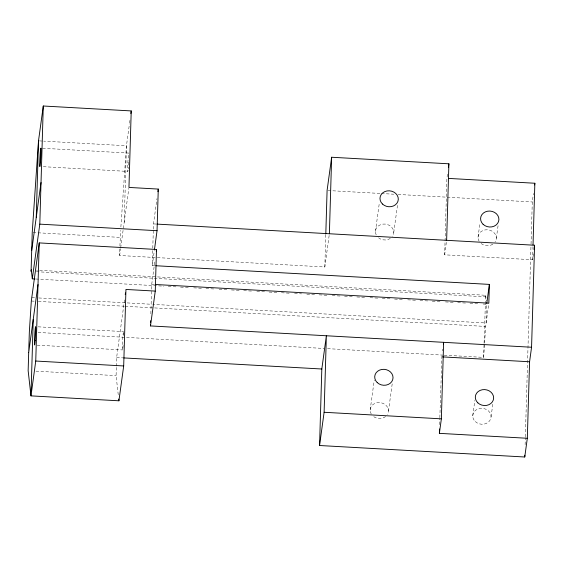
<?xml version="1.0" encoding="UTF-8"?>
<svg xmlns="http://www.w3.org/2000/svg" width="563" height="563" viewBox="0 0 563 563"><rect width="100%" height="100%" fill="white"/><g stroke="black" fill="none" stroke-linecap="round" stroke-linejoin="round"><path stroke-width="0.42" stroke-dasharray="2.81 2.11" d="M118.237 394.726L116.091 375.641L116.344 367.013M116.372 366.147L116.625 357.519L124.536 299.79M329.151 235.461L324.83 266.989L119.638 255.511L119.891 246.883M119.919 246.017L120.651 230.415M124.191 222.272L126.45 145.768L129.434 123.994M150.849 313.788L151.721 284.301L154.825 261.661M154.909 265.687L152.277 265.539L152.763 249.064M152.784 248.199L153.326 229.986M153.354 229.12L153.502 223.912L156.964 198.655M324.83 266.989L325.808 233.948M439.633 424.657L439.816 418.569M439.837 417.704L441.99 354.282M533.407 253.772L532.591 259.747L444.65 254.828L445.037 241.787M445.059 240.922L446.909 178.323L447.613 173.2M444.186 355.183L483.652 357.385L484.039 344.218M484.067 343.346L485.651 295.279L36.56 270.149M525.117 444.721L525.321 437.711M525.349 436.832L531.015 244.905M531.043 244.025L532.288 201.962L533.45 193.454M532.591 259.747L532.872 250.183M532.901 249.318L532.978 246.707M483.652 357.385L485.672 326.441L488.825 303.161M120.89 226.924L126.45 145.768L43.738 141.137M129.553 123.121L130.152 118.765M119.638 255.511L120.573 248.691M120.686 247.84L128.843 188.309M152.277 265.539L154.304 250.732M375.43 231.499L379.399 202.525M393.748 232.526L397.605 204.404M370.158 410.026L374.24 380.201M388.477 411.046L392.327 382.924M444.65 254.828L446.522 241.168M442.455 350.869L442.687 349.159M478.022 237.241L480.007 222.779M496.348 238.269L498.093 225.503M472.751 415.761L474.848 400.448M491.07 416.789L492.935 403.178M39.382 140.891L42.865 141.088M42.619 148.252L128.821 153.08A9.184 0.422 -86.8 0 0 127.766 164.565A9.184 0.422 -86.8 0 0 128.068 170.216M43.33 166.69L127.787 171.419M327.969 190.526L380.581 193.475M381.461 193.524L393.734 194.207M398.118 194.453L532.288 201.962M153.502 223.912L156.127 224.06M33.104 232.526L120.172 237.396M36.349 271.697L485.44 296.821M151.721 284.301L154.353 284.449M35.814 279.009L163.875 286.173M168.26 286.419L177.035 286.912M180.54 287.109L188.436 287.545M193.7 287.841L201.589 288.284M205.981 288.53L214.749 289.016M219.134 289.262L227.03 289.706M231.414 289.952L240.19 290.445M243.695 290.642L251.591 291.078M256.855 291.374L264.744 291.817M269.135 292.063L277.024 292.507M281.409 292.746L290.184 293.239M294.569 293.485L301.585 293.879M306.849 294.175L315.618 294.66M319.13 294.857L327.026 295.301M332.283 295.596L340.179 296.039M344.563 296.286L353.339 296.771M356.843 296.968L365.619 297.461M370.004 297.707L377.9 298.144M382.284 298.39L390.18 298.833M394.564 299.08L403.333 299.572M407.718 299.819L415.614 300.255M419.998 300.501L428.774 300.994M432.278 301.191L440.175 301.634M445.439 301.923L453.328 302.366M457.719 302.613L465.608 303.056M469.999 303.302L478.768 303.788M483.153 304.034L486.664 304.231L486.108 322.993L152.798 304.344M31.753 297.574L35.258 297.771M38.77 297.968L151.919 304.294M31.317 301.022L34.829 301.219M38.333 301.416L124.296 306.223M125.169 306.272L485.672 326.441M38.214 326.829L123.543 331.6M38.115 332.459L324.028 348.455M327.539 348.652L443.306 355.133M37.186 345.168L122.516 349.94M116.625 357.519L122.762 357.864M35.983 371.158L116.091 375.641M485.651 295.279L486.298 300.973M479.134 241.295A9.184 7.959 7.8 0 1 487.424 229.781A9.184 7.959 7.8 0 1 495.004 242.181M492.892 244.187A9.184 7.959 7.8 0 1 481.119 243.526M123.135 345.401A9.184 0.422 -86.8 0 1 122.368 347.927A9.184 0.422 -86.8 0 1 123.114 334.056A9.184 0.422 -86.8 0 1 123.67 335.555M128.723 162.306A9.184 0.422 -86.8 0 1 128.237 168.773M376.19 234.919A9.184 7.959 7.8 0 1 385.226 224.074A9.184 7.959 7.8 0 1 392.404 236.446M390.3 238.452A9.184 7.959 7.8 0 1 378.519 237.79M371.263 414.079A9.184 7.959 7.8 0 1 379.152 402.552A9.184 7.959 7.8 0 1 387.52 414.368M385.627 416.536A9.184 7.959 7.8 0 1 372.671 415.811M475.271 421.553A9.184 7.959 7.8 0 0 490.697 418.837A9.184 7.959 7.8 0 0 479.767 408.449A9.184 7.959 7.8 0 0 475.271 421.553"/><path stroke-width="0.84" d="M28.685 352.6L28.15 370.714L30.979 395.873L118.92 400.8L123.691 365.957L125.95 289.452L155.261 291.092L156.493 249.465L39.241 242.906L31.317 301.022L29.346 331.973L28.685 352.6L38.01 284.533L39.241 242.906M33.238 319.369L30.979 395.873L35.75 361.038L38.01 284.533M36.25 217.353L38.509 140.841L43.281 106.006L131.221 110.925L128.962 187.437L158.273 189.077L157.049 230.703L154.424 249.866M34.934 278.959L32.302 278.812L39.797 224.144L43.281 106.006M157.007 224.109L534.576 245.236L531.563 347.244L150.49 325.928L150.539 324.189M150.595 322.458L150.645 320.727M319.559 445.509L321.818 369.004L326.371 335.766L324.112 412.278L319.559 445.509L524.751 456.994L527.32 438.274L529.579 361.763L531.563 347.244M325.808 233.948L327.089 190.477L331.642 157.246L448.901 163.805L446.635 240.317M329.383 233.758L331.642 157.246M527.32 438.274L439.379 433.355L439.506 429.006M439.379 433.355L441.364 418.837L443.623 342.325L443.391 344.035M155.789 265.736L489.381 284.399L488.825 303.161L155.233 284.498M524.751 456.994L524.807 455.242M533.027 244.968L534.85 183.242L448.655 178.415M38.509 140.841L32.232 232.477L31.085 271.401L31.296 269.853L32.302 278.812M31.697 250.591L41.022 182.518M130.862 113.543L131.221 110.925M125.239 294.618L125.479 292.901M157.922 191.687L158.273 189.077M156.254 251.204L156.493 249.465M150.49 325.928L155.261 291.092M448.43 167.218L448.901 163.805M486.777 303.373L489.381 284.399M534.618 184.938L534.85 183.242M533.991 249.5L534.576 245.236M39.797 224.144L157.049 230.703M442.504 356.893L529.579 361.763M123.642 357.913L321.818 369.004M35.75 361.038L123.691 365.957M324.112 412.278L441.364 418.837M118.723 399.061L118.92 400.8M477.832 402.834A9.184 7.959 7.8 0 0 493.265 400.117A9.184 7.959 7.8 0 0 482.336 389.73A9.184 7.959 7.8 0 0 477.832 402.834M483.103 224.306A9.184 7.959 7.8 0 0 498.536 221.59A9.184 7.959 7.8 0 0 487.607 211.202A9.184 7.959 7.8 0 0 483.103 224.306M35.195 340.481A9.184 0.422 -86.8 0 0 35.603 326.681A9.184 0.422 -86.8 0 0 34.47 340.383A9.184 0.422 -86.8 0 0 35.195 340.481M40.473 161.961A9.184 0.422 -86.8 0 0 40.881 148.153A9.184 0.422 -86.8 0 0 39.741 161.862A9.184 0.422 -86.8 0 0 40.473 161.961M382.495 204.052A9.184 7.959 7.8 0 0 397.928 201.336A9.184 7.959 7.8 0 0 386.999 190.948A9.184 7.959 7.8 0 0 382.495 204.052M377.224 382.573A9.184 7.959 7.8 0 0 392.657 379.863A9.184 7.959 7.8 0 0 381.728 369.469A9.184 7.959 7.8 0 0 377.224 382.573"/></g></svg>
